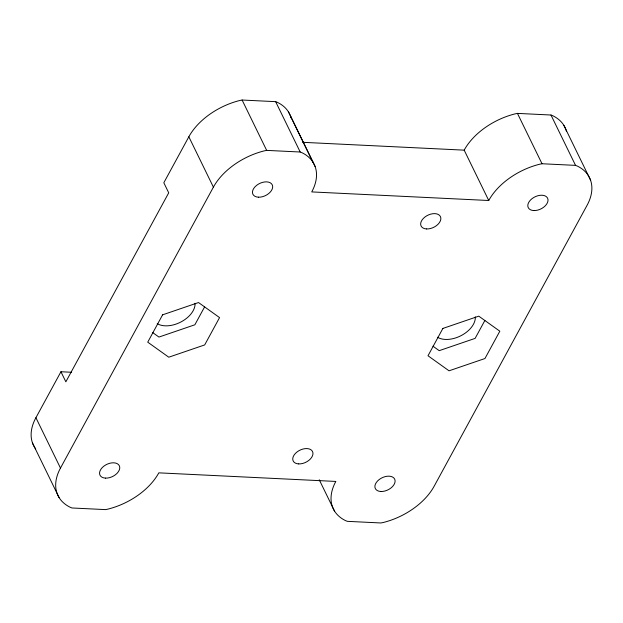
<?xml version="1.0" encoding="UTF-8"?>
<svg xmlns="http://www.w3.org/2000/svg" width="623" height="623" viewBox="0 0 623 623"><rect width="100%" height="100%" fill="white"/><g stroke="black" fill="none" stroke-linecap="round" stroke-linejoin="round"><path stroke-width="0.93" d="M35.659 448.872A57.433 35.908 -26 0 1 35.916 417.714L60.945 371.744L71.622 372.266M291.128 117.996A57.433 35.908 -26 0 0 277.375 102.336L275.639 101.658L242.106 100.03L239.738 100.505A57.433 35.908 -26 0 0 188.839 136.787L163.818 182.757L168.724 192.826L65.851 381.821L60.945 371.744M60.478 468.075L213.401 187.141A57.433 35.908 -26 0 1 264.3 150.859L266.667 150.384L300.2 152.012L301.929 152.69A57.433 35.908 -26 0 1 311.734 191.915L488.744 200.505A57.433 35.908 -26 0 1 539.643 164.231L542.01 163.748L575.543 165.375L577.28 166.061A57.433 35.908 -26 0 1 587.084 205.286L434.161 486.213A57.433 35.908 -26 0 1 383.262 522.495L380.894 522.97L347.361 521.342L345.625 520.664A57.433 35.908 -26 0 1 335.828 481.439L158.818 472.849A57.433 35.908 -26 0 1 107.911 509.123L105.552 509.606L72.019 507.979L70.282 507.301A57.433 35.908 -26 0 1 60.478 468.075L35.916 417.714M204.624 306.843L194.867 324.778L158.951 337.059L152.713 332.604M484.889 320.448L475.123 338.382L439.215 350.663L432.977 346.209M566.471 131.36A57.433 35.908 -26 0 0 552.718 115.699L550.981 115.021L517.448 113.394L515.089 113.877A57.433 35.908 -26 0 0 464.182 150.151L302.653 142.309M563.846 125.332L590.464 179.915M550.981 115.021L575.543 165.375M517.448 113.394L542.01 163.748M464.182 150.151L488.744 200.505M288.504 111.969L313.065 162.323M290.559 116.189L315.113 166.543M275.639 101.658L300.2 152.012M242.106 100.03L266.667 150.384M188.839 136.787L213.401 187.141M319.256 479.78L334.496 511.031M32.536 443.085L59.154 497.668M475.31 316.866A22.615 14.142 -26 0 1 461.581 335.384A22.615 14.142 -26 0 1 437.494 337.245M195.054 303.261A22.615 14.142 -26 0 1 181.324 321.772A22.615 14.142 -26 0 1 157.23 323.641M162.611 314.825L147.737 342.159L168.771 357.205L204.687 344.924L219.561 317.598L198.527 302.544L162.611 314.825M442.875 328.438L428.001 355.764L449.035 370.81L484.951 358.529L499.825 331.202L478.783 316.157L442.875 328.438M533.74 210.558A10.77 6.736 -26 0 0 547.983 199.453A10.77 6.736 -26 0 0 532.011 198.675A10.77 6.736 -26 0 0 533.74 210.558M380.824 491.492A10.77 6.736 -26 0 0 395.06 480.388A10.77 6.736 -26 0 0 379.096 479.609A10.77 6.736 -26 0 0 380.824 491.492M105.474 478.121A10.77 6.736 -26 0 0 119.717 467.016A10.77 6.736 -26 0 0 103.753 466.245A10.77 6.736 -26 0 0 105.474 478.121M258.397 197.187A10.77 6.736 -26 0 0 272.633 186.082A10.77 6.736 -26 0 0 256.668 185.311A10.77 6.736 -26 0 0 258.397 197.187M426.584 228.945A10.77 6.736 -26 0 0 440.819 217.84A10.77 6.736 -26 0 0 424.855 217.069A10.77 6.736 -26 0 0 426.584 228.945M298.682 463.909A10.77 6.736 -26 0 0 312.925 452.804A10.77 6.736 -26 0 0 296.953 452.025A10.77 6.736 -26 0 0 298.682 463.909"/></g></svg>
